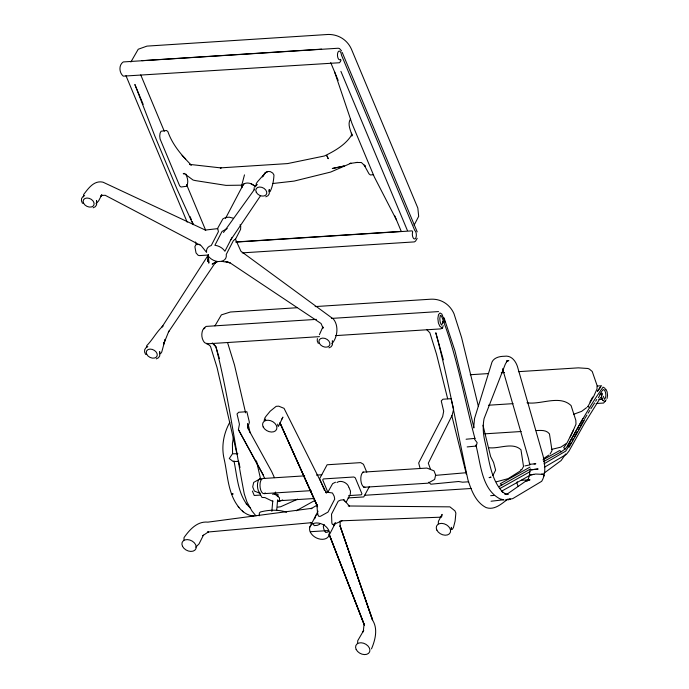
<?xml version="1.0" encoding="UTF-8"?>
<svg xmlns="http://www.w3.org/2000/svg" width="689" height="689" viewBox="0 0 689 689"><rect width="100%" height="100%" fill="white"/><g stroke="black" fill="none" stroke-linecap="round" stroke-linejoin="round"><path stroke-width="1.03" d="M340.09 525.879L372.422 619.859L340.09 526.095L340.202 520.936M247.523 425.699L247.584 423.701L247.876 428.351L271.681 471.586L274.42 477.658M473.636 427.783L474.575 418.378L491.369 364.119C492.402 357.987 499.077 356.273 504.374 356.265C511.772 354.99 516.362 361.906 517.921 368.167L543.165 456.213C544.939 464.343 546.213 473.86 541.7 481.292L512.711 498.638L504.916 500.102M83.481 196.942L83.61 194.591C88.33 188.433 93.988 180.122 102.98 182.172L205.692 230.238L205.27 230.066L217.758 228.619L218.413 231.65L211.247 245.534A10.507 7.45 27.3 0 0 206.597 252.415L201.197 245.723L105.202 195.288L102.256 195.4M96.451 202.575L96.563 200.559L96.598 204.822L95.332 206.7L93.11 207.811M146.662 347.23L146.748 345.654C152.769 339.565 156.636 331.676 163.026 325.957L161.993 327.008L208.285 255.008M159.59 353.646L159.702 351.623L159.736 355.886L158.47 357.772L156.248 358.883M183.929 539.892L184.058 537.532C189.656 529.677 197.235 521.039 207.923 522.133L311.859 508.31L310.937 508.775L317.379 504.968M254.112 189.88L254.241 187.52M256.144 185.935L256.274 183.575L257.54 181.698L265.73 172.422L267.995 171.475L270.321 171.613L272.758 173.068L273.972 175.023C273.697 180.57 272.577 186.805 270.028 191.749M269.115 191.568L269.227 189.544L269.261 193.807L267.995 195.693L265.773 196.804M264.602 420.505L264.731 418.145L266.006 416.268L270.183 411.204L276.177 406.329L278.709 406.166L284.057 408.344L326.448 493.057L325.406 491.937L332.468 492.997L334.191 496.269L334.708 499.129L328.016 512.091L320.445 516.285L318.835 516.388L317.672 514.442L316.862 504.658L279.949 422.753L317.595 506.803L280.139 423.347M317.371 338.592L317.25 340.952L318.284 343.432M350.331 494.142L350.494 491.111L349.159 487.924M357.608 643.052L357.737 640.692L363.723 630.375L362.638 632.416M438.29 523.674L438.411 521.315L442.097 514.39L441.752 516.483M451.252 529.307L451.364 527.283L451.528 529.186M527.455 480.879L527.516 479.932L530.039 479.828L525.44 481.413M351.373 135.69L351.562 133.123L352.027 135.974C350.908 130.643 347.11 124.433 350.391 119.145M363.344 631.081L364.033 624.441L329.394 534.871L364.515 625.293L328.98 534.113M279.398 500.981L279.493 497.751L274.954 494.22M517.215 481.723L517.069 483.48L518.119 486.512M259.159 515.82L259.409 512.917L260.459 511.97C268.899 509.782 278.27 509.404 286.59 512.22M271.845 511.35L272.784 500.722M276.677 510.463L277.624 499.835M277.908 496.648L278.089 494.521L274.635 493.729M208.388 255.533L207.811 261.553L208.345 258.616M529.962 470.277L529.359 475.763L527.886 480.061M606.217 399.792L604.701 401.48C601.152 400.378 601.187 396.08 601.945 393.118L602.169 395.09M440.28 315.648L439.789 318.637L440.193 322.142L441.33 324.82M607.061 398.449L607.552 395.46L607.147 391.955L605.984 389.337M238.411 429.6L263.112 474.807L238.411 429.6L239.445 424.217L237.025 413.934L238.73 412.237L246.869 411.721L249.401 422.271L247.704 427.791M335.517 335.621L440.504 328.903L442.536 328.214L443.148 325.587M233.433 437.394L232.408 443.621L232.581 453.121M216.785 261.699L214.219 263.525L215.769 262.053L168.409 332.064L168.874 331.099L163.56 344.25L165.196 339.376L161.769 351.95L160.503 353.827M241.365 186.641L244.483 174.868M163.56 344.25L164.171 342.433M314.684 518.86L316.027 515.139M241.908 186.822L243.906 183.86M229.85 422.228C223.684 433.269 221.203 446.283 224.071 458.676C227.801 475.04 227.783 493.772 238.937 507.38M551.674 449.383L560.872 447.135L567.004 443.001L573.455 430.065L575.987 424.157L575.832 420.299L571.078 405.58C559.614 394.513 540.65 405.037 526.982 402.764M278.485 426.319L282.903 417.103L281.818 419.179M570.216 436.981L573.455 430.065M520.996 469.467L520.264 470.983L508.224 478.614L496.356 481.809M130.884 62.01L138.222 49.246L146.972 46.111L328.3 34.45C338.402 34.372 347.161 39.781 351.364 48.997L417.827 208.026L418.679 216.337L414.055 225.303M217.397 228.782L222.9 218.869L225.751 217.431L229.394 217.199L233.27 218.206M225.501 218.447L243.398 184.342A8.027 5.693 27.3 0 1 251.33 183.834L254.758 186.004M208.672 259.322L208.827 263.155L207.932 255.602L208.483 254.525M232.081 237.369L224.915 251.252A10.507 7.45 27.3 0 0 214.89 245.301L222.039 231.461L227.267 228.55M235.268 239.677L240.582 229.377L240.745 226.337L240.082 224.743M214.959 325.854L221.376 314.882L230.367 312.014L296.916 307.742M275.669 492.024L274.704 493.892L272.611 494.306M417.207 238.299L415.579 241.098L414.373 241.899L242.209 252.872M309.826 527.094L318.051 511.16M327.723 492.428L332.641 483.635L335.5 482.205M324.252 524.432L323.296 526.284L323.804 529.135L325.535 532.416L327.137 532.313L328.722 531.262M333.683 525.647L335.112 522.873M329.144 535.181L335.431 523.003M346.067 502.384L349.934 494.891M369.364 486.684L363.775 496.933L348.031 497.932M492.859 475.513L495.632 470.139L493.582 462.457L490.62 456.549L482.98 425.234M319.412 334.647L322.908 326.896L323.072 328.205L321.065 323.52L230.229 262.965L226.19 261.605M565.695 453.956L561.156 460.528L543.793 473.334M589.939 402.049L592.669 397.062M543.604 461.63L561.251 451.76L565.273 448.918L567.417 446.119C578.743 426.19 589.724 405.795 603.056 387.14L604.882 388.191L605.605 389.879M567.417 446.119L583.015 418.412M571.138 442.596L565.764 451.071L544 463.852M572.18 440.753L573.222 438.902M574.264 437.05L577.382 431.495M578.424 429.643L579.466 427.8M580.508 425.948L583.635 420.393M569.097 447.256L584.703 419.523M521.59 469.95L523.528 466.487L520.97 449.762C512.444 441.683 498.612 449.314 488.449 447.661M550.089 454.077L552.018 450.615L549.46 433.881C546.308 429.738 540.77 430.41 536.188 430.556M598.345 397.794L600.877 393.436M600.687 397.364L584.444 423.485L568.933 451.14L566.349 454.413L544.37 467.271M587.622 406.923L593.754 396.253L597.027 388.94L597.07 385.47L592.23 371.483L589.388 369.097L587.881 368.486L578.347 367.848L518.395 371.664M584.746 418.602L586.985 415.011M588.096 413.219L589.775 410.532M590.869 408.792L594.607 402.884M595.666 401.196L596.734 399.508M230.341 240.495L260.313 196.089M371.492 648.866C375.126 640.374 378.028 629.298 372.904 620.711L340.09 526.095M452.165 529.479L453.44 527.602L455.11 521.039L455.877 513.064L454.947 510.85L449.9 506.854L348.221 505.984M599.809 394.315L601.85 391.343M223.52 232.469L254.482 189.397M351.993 134.484C345.809 144.742 334.828 150.934 324.45 155.981L287.528 163.594L220.308 167.883L221.186 167.944L189.561 164.387L191.077 165.024M566.186 444.267L563.654 447.704L565.273 448.918M340.642 61.218L339.496 62.742L123.262 76.143C119.102 72.767 118.568 65.033 123.245 61.941L338.178 48.239L339.479 48.54L341.589 50.943M265.429 172.612L262.492 176.789L265.429 172.612L267.995 171.475L267.53 171.682M441.365 324.889L442.372 323.761L442.786 321.246L442.932 322.977M604.46 399.026L605.467 397.897L605.881 395.383L605.536 392.429L604.554 390.232L603.331 389.535L602.358 390.603M605.424 400.998L603.598 403.039L596.106 403.521M101.653 195.469L100.672 196.382L101.808 194.703L98.639 200.878L96.029 203.711M349.521 506.26L343.871 499.766L340.616 500.085L338.213 501.187L331.53 514.149L331.848 523.063L332.442 524.467L334.174 524.251L335.285 523.227M203.6 328.489L206.089 326.414L316.415 319.377M204.943 327.973L202.885 329.695C201.05 333.898 201.541 338.954 204.452 342.545L206.967 343.845L319.455 336.645M534.061 463.955L535.818 463.792L529.643 464.291L528.497 458.469L502.574 368.71M586.597 407.621L581.645 411.342L573.808 414.227M508.112 498.965C501.756 503.53 494.719 510.506 486.167 507.604C475.686 502.298 471.31 490.318 467.943 479.811C457.212 430.806 448.84 381.224 435.801 332.753L443.337 359.847M331.831 343.777C337.464 337.739 339.04 325.845 333.398 319.041L240.926 251.244L235.44 239.126L233.39 240.599L226.242 254.439A10.507 7.45 27.3 0 1 221.591 261.32L217.948 261.553L212.126 264.12L216.682 261.519M195.814 547.135L199.087 543.819L203.436 535.164L202.764 535.697L208.328 531.951L207.57 532.063L311.109 522.727L310.377 522.417L311.876 523.709M528.687 479.096L506.432 494.607M548.754 455.102L543.5 458.65M501.489 491.248L529.367 475.643M84.661 195.573L82.844 196.649L81.578 198.527L81.448 200.887L82.482 203.367M255.507 185.642L257.324 184.566M147.799 346.645L145.982 347.721L144.707 349.599L144.587 351.958L145.62 354.439M263.965 420.212L265.782 419.136M498.896 486.658L530.59 468.908M499.947 488.501L530.056 471.646M260.347 478.674L253.681 482.429L252.699 486.882L254.327 491.024L260.132 493.384A7.588 3.454 86.4 0 1 257.531 483.721A7.588 3.454 86.4 0 1 261.708 479.096M529.97 467.125L500.257 483.756L501.799 485.022M542.975 459.856L559.692 450.503L561.251 451.76M296.287 510.773L315.088 500.317M328.911 347.876L331.125 346.765L332.399 344.879L332.356 340.616M319.782 524.217L317.388 525.319L314.124 525.638L313.538 524.234M282.714 499.921L279.855 501.196L277.486 501.411M334.174 524.251L342.261 520.677M297.691 499.146L280.595 506.777L277.736 507.13M183.395 173.817L184.471 173.421L183.3 173.533L184.91 174.007L193.084 180.053L195.642 180.63L226.018 185.384L241.701 185.177M506.053 494.418L507.647 493.944M506.828 361.01L508.818 360.519L506.415 361.751L507.259 360.7L505.278 364.231L484.074 418.636C482.644 426.155 483.118 433.932 484.875 441.348C489.156 458.641 490.077 478.864 503.082 492.48L502.083 491.645L505.881 494.168L504.486 493.737L508.232 494.504M524.854 465.936L529.85 464.894M533.803 474.359L530.074 475.057L535.568 474.032L543.32 474.385L541.83 473.911M272.741 183.515L294.091 181.095L330.711 172.052L351.071 163.207L349.805 163.5L357.505 162.389L356.334 162.501L361.363 162.509L365.446 166.35L364.18 165.067L369.003 173.843L370.363 174.946L373.421 174.756M491.059 501.23L503.478 499.809L502.712 499.465M435.637 475.358L466.281 472.714M466.1 439.237L475.143 438.359L474.471 439.065L477.167 442.726L476.211 446.041L467.168 446.92M490.654 495.684L493.858 495.434M141.908 60.666L321.651 49.134M235.552 241.968L401.601 231.375M200.077 244.388L195.917 244.647L194.884 246.688L196.029 252.897L198.139 255.3L199.44 255.602L207.992 255.059M236.361 242.072L412.117 230.867L412.677 231.797A4.375 1.989 86.4 0 0 413.46 238.291A4.375 1.989 86.4 0 0 416.251 236.439A4.375 1.989 86.4 0 0 414.735 230.436L341.443 55.06A4.375 1.989 86.4 0 0 338.824 51.184A4.375 1.989 86.4 0 0 337.679 56.954A4.375 1.989 86.4 0 0 340.59 59.323L340.969 60.615M315.14 306.579L430.901 299.198C441.158 298.716 449.874 304.417 453.999 313.736L461.596 337.55L478.399 406.45M331.409 318.421L438.523 311.583M470.217 374.738L488.415 373.576M501.265 372.758L504.477 372.551M597.303 386.047L601.583 385.78M488.432 405.227L513.064 403.651M598.887 399.542L602.1 399.344M484.91 433.829L521.229 431.512M304.684 475.849L262.897 478.519A7.588 3.454 86.4 0 0 260.209 487.958A7.588 3.454 86.4 0 0 265.299 492.911M316.475 475.1L321.832 474.755M362.552 472.163L426.853 468.064L434.01 470.837L435.637 474.979L434.656 479.441L427.99 483.187L363.689 487.287M264.033 493.643L311.178 490.637M260.33 495.081L254.232 495.477L252.389 491.076M468.649 481.8L462.543 482.188L458.59 481.499L430.866 484.212L428.713 482.231M348.686 495.606L361.312 494.805L361.958 493.849L355.266 477.821L353.87 476.995L323.348 478.941L322.702 479.897L327.826 492.153M278.761 500.765L314.072 498.517M364.369 495.305L471.371 488.484M310.334 531.719L328.644 530.547M521.323 480.293L527.516 479.932M341.184 520.815L441.296 517.172L440.349 516.75M237.851 453.672L232.477 453.827L229.291 458.529L233.201 461.535L238.566 461.38M529.669 464.265L530.366 464.265M254.017 515.983C247.42 515.863 242.028 511.488 238.136 506.518M221.591 261.32L230.1 262.819L226.121 261.527M501.049 499.12L503.478 499.809M272.835 501.403L264.955 497.579L262.001 497.458L259.133 492.282M500.722 499.241C481.241 489.724 480.81 463.068 475.875 445.025M250.46 183.446L254.017 185.427A8.027 5.693 27.3 0 1 255.455 186.84M440.271 315.338L441.485 316.036C457.022 355.412 463.938 397.458 474.85 438.204M588.018 406.544L589.715 407.647M442.536 328.214L439.823 326.267L438.376 322.883L437.868 318.456L438.488 314.666L440.004 312.978L441.83 314.029L442.906 316.57M426.629 329.54L429.884 332.821L436.507 354.137L447.661 398.767M191.275 165.059C181.612 155.344 172.465 144.768 167.866 131.59L166.505 130.488L161.08 131.22L160.089 133.141L159.727 135.991L160.098 139.023L179.691 185.918L181.052 187.02L186.478 186.288C188.975 182.507 187.451 177.719 185.772 173.929M182.077 155.344L185.703 159.047M212.832 343.518L215.872 346.662L219.369 358.53M212.272 342.958L215.872 346.662C228.335 395.124 234.794 444.887 244.285 493.961L246.929 501.936L251.959 511.014L255.929 515.846M250.193 507.914L246.206 503.762L247.024 504.615C237.576 492.032 237.094 475.608 233.924 460.812M242.304 510.954L243.191 511.91M396.39 219.757L374.316 176.944L351.993 123.529L334.535 71.759M193.17 224.674L177.185 189.509L154.861 136.103L134.872 84.489L143.174 104.358M262.914 474.514L264.688 478.528M603.28 396.278L604.425 398.957M342.192 52.381L417.198 231.866M340.9 71.355L407.397 230.479M330.711 62.604L338.153 80.398M394.728 215.778L401.041 230.884M430.496 469.261L428.317 463.206L452.13 415.329L453.629 409.257L451.088 398.698L442.949 399.215L441.244 400.912L443.673 411.195L442.665 416.578L418.688 462.974L420.135 468.615M366.755 472.154L363.465 464.283L360.683 462.629L327.111 464.774L319.601 478.726L324.536 490.534M343.871 499.766L344.466 501.179M140.745 74.912L164.292 131.263M186.607 184.652L205.615 230.126M190.078 216.596L191.327 219.576M192.153 221.557L193.402 224.536M125.958 75.669L187.184 222.159M195.452 241.96L196.287 243.94M601.471 396.985L602.875 400.43M444.06 317.818L454.938 350.822L474.023 427.869M443.268 317.414L445.111 322.435M466.444 474.532L451.751 415.441M227.706 343.036L234.467 364.894L245.603 412.84M248.436 425.371L250.09 432.683M256.463 460.872L260.718 479.665M236.93 453.973L217.061 367.564L210.446 346.248L206.872 343.234L206.967 343.845M238.583 461.277L240.005 467.53M277.684 424.114L277.848 426.017M317.629 512.719L317.672 514.442M241.942 187.701A8.027 5.693 27.3 0 1 242.158 186.185M217.948 261.553A10.507 7.45 27.3 0 1 207.932 255.602M336.981 482.567A7.002 4.969 27.3 0 1 343.897 482.128A7.002 4.969 27.3 0 1 348.884 487.545M364.955 487.192A7.588 3.454 86.4 0 1 360.855 480.319A7.588 3.454 86.4 0 1 363.577 472.103M600.748 386.736L597.492 391.223L600.748 386.736M544.129 475.522L543.432 476.228L544.129 475.522M510.032 499.025L508.594 499.749L510.032 499.025M490.895 477.167L489.233 477.632L490.895 477.167M344.061 166.04L332.348 168.495L344.061 166.04M534.354 469.381L530.642 469.907L538.126 469.002L534.354 469.381M232.985 493.97L231.788 493.686L232.985 493.97M327.464 157.006L326.862 155.705L328.205 158.694L327.464 157.006M146.714 354.267A5.839 4.143 27.3 0 0 156.222 357.229A5.839 4.143 27.3 0 0 152.355 349.426A5.839 4.143 27.3 0 0 146.714 354.267M319.369 343.26A5.839 4.143 27.3 0 0 328.886 346.222A5.839 4.143 27.3 0 0 325.019 338.42A5.839 4.143 27.3 0 0 319.369 343.26M83.576 203.195A5.839 4.143 27.3 0 0 93.084 206.157A5.839 4.143 27.3 0 0 89.217 198.354A5.839 4.143 27.3 0 0 83.576 203.195M256.239 192.188A5.839 4.143 27.3 0 0 265.747 195.151A5.839 4.143 27.3 0 0 261.88 187.348A5.839 4.143 27.3 0 0 256.239 192.188M263.181 426.947A7.588 5.383 27.3 0 0 275.54 430.797A7.588 5.383 27.3 0 0 270.519 420.652A7.588 5.383 27.3 0 0 263.181 426.947M310.394 532.261A10.507 7.45 27.3 0 0 327.516 537.592A10.507 7.45 27.3 0 0 320.557 523.545A10.507 7.45 27.3 0 0 310.394 532.261M436.86 530.108A7.588 5.383 27.3 0 0 449.228 533.966A7.588 5.383 27.3 0 0 444.198 523.812A7.588 5.383 27.3 0 0 436.86 530.108M356.187 649.494A7.588 5.383 27.3 0 0 368.555 653.344A7.588 5.383 27.3 0 0 363.525 643.199A7.588 5.383 27.3 0 0 356.187 649.494M182.507 546.325A7.588 5.383 27.3 0 0 194.866 550.184A7.588 5.383 27.3 0 0 189.845 540.03A7.588 5.383 27.3 0 0 182.507 546.325"/></g></svg>
